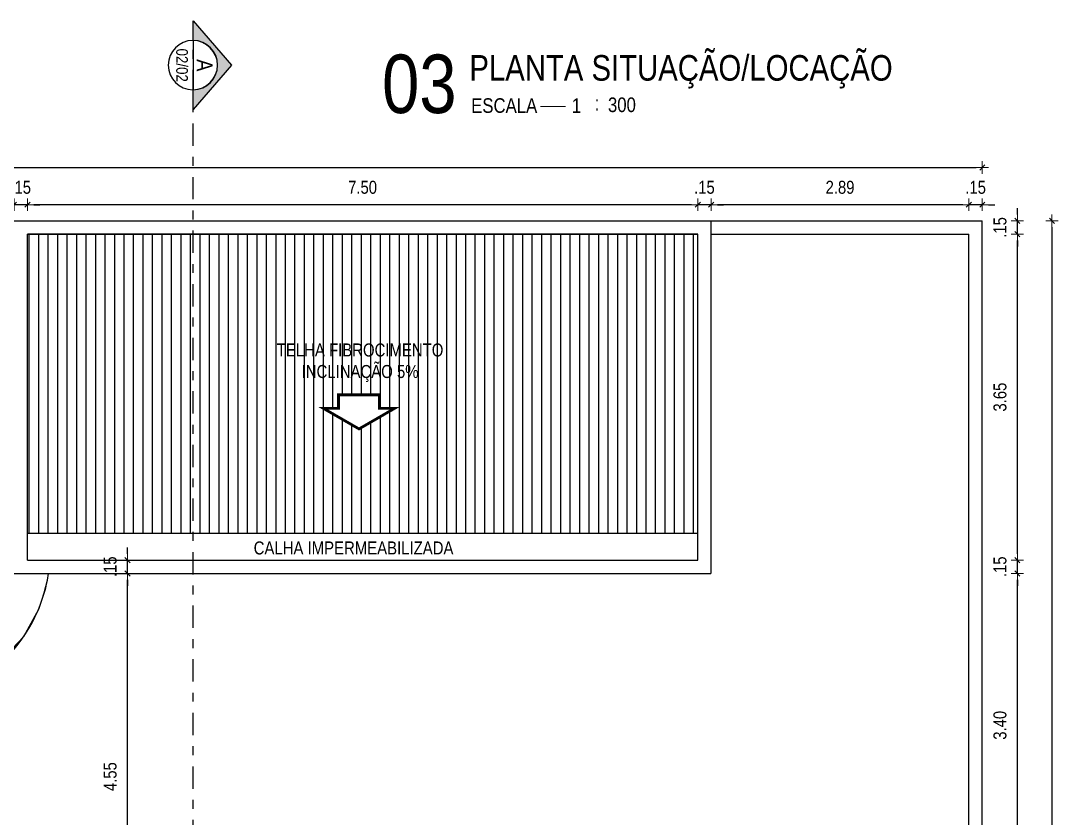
# Model space of a CAD drawing. Header units: millimetres. Extents: x 2718 to 3327, y 272 to 594.
# Drawn here: x 3043.21 to 3054.83, y 436.27 to 445.2 of the extents above; entities that cross this region are included whole.
import ezdxf
from ezdxf.enums import TextEntityAlignment as Align

# ---------------------------------------------------------------- set-up
doc = ezdxf.new("R2010")
doc.units = ezdxf.units.MM
doc.header["$MEASUREMENT"] = 0
doc.linetypes.add('DASHDOT2', pattern=[0.5, 0.25, -0.125, 0, -0.125])
doc.linetypes.add('HIDDEN2', pattern=[0.1875, 0.125, -0.0625])
doc.layers.get('0').update_dxf_attribs({"linetype": 'CONTINUOUS'})
doc.layers.get('DEFPOINTS').update_dxf_attribs({"linetype": 'CONTINUOUS'})
for name, color, linetype in [('AR-TXT', 2, 'CONTINUOUS'), ('COTA', 7, 'CONTINUOUS'), ('E-txt-g', 3, 'CONTINUOUS'), ('E-TXT-Y', 2, 'CONTINUOUS'), ('LAYER7', 4, 'CONTINUOUS')]:
    doc.layers.add(name, color=color, linetype=linetype)
for name, color, linetype, lineweight in [('E-Lay-9', 9, 'CONTINUOUS', 9), ('E-Pen-C', 4, 'CONTINUOUS', 15), ('E-Pen-G', 3, 'CONTINUOUS', 30), ('E-Txt-W', 7, 'CONTINUOUS', 20)]:
    doc.layers.add(name, color=color, linetype=linetype, lineweight=lineweight)
doc.styles.add('F2', font='ARIALN.TTF')
doc.styles.add('REG60', font='romans.shx', dxfattribs={"width": 0.8, "height": 0.15})
doc.styles.add('REG80', font='romans.shx', dxfattribs={"width": 0.8, "height": 0.2})
doc.styles.add('SWIS 721 CN BT', font='swissc.ttf')
doc.dimstyles.new('DIMENSION-1', dxfattribs={"dimtxt": 0.145, "dimasz": 0.07, "dimexe": 1, "dimexo": 0, "dimgap": 0.12, "dimtad": 1, "dimzin": 7, "dimdsep": 46, "dimtxsty": 'F2', "dimblk1": 'TRACO', "dimblk2": 'TRACO', "dimsah": 1, "dimcen": 1, "dimse1": 1, "dimse2": 1, "dimclrd": 4, "dimclre": 256, "dimclrt": 4, "dimadec": 8, "dimazin": 0, "dimtfac": 1, "dimtix": 1, "dimtmove": 2, "dimatfit": 3, "dimldrblk": 'TRACO', "dimfxl": 1, "dimtolj": 1, "dimtzin": 0, "dimarcsym": 0})

# ---------------------------------------------------------------- blocks, each defined once
blk = doc.blocks.new('IND_DES')
at = {"layer": 'E-Txt-W', "color": 7}
blk.add_line((0.0269, -0.2428), (0.1984, -0.2428), dxfattribs=at)
at = {"layer": 'E-txt-g', "color": 7, "style": 'F2'}
for s, p in [('ESCALA', (-0.4463, -0.2864)), ('1', (0.2426, -0.2864)), (':', (0.3988, -0.2706))]:
    blk.add_text(s, height=0.1, dxfattribs=at).set_placement(p)
blk.add_attdef('ESCALA', (0.4897, -0.2812), '', height=0.1, dxfattribs=at)
at = {"layer": 'E-Txt-W', "color": 6, "style": 'F2'}
blk.add_attdef('00', text='', height=0.4, dxfattribs=at).set_placement((-0.7083, -0.2881), align=Align.CENTER)
at = {"layer": 'E-TXT-Y', "color": 7, "style": 'F2'}
for tag, p in [('PROJETO', (-0.4563, 0.1829)), ('DESENHO', (-0.4582, -0.0658))]:
    blk.add_attdef(tag, p, '', height=0.175, dxfattribs=at)
blk = doc.blocks.new('Seta')
at = {"color": 2, "const_width": 2}
blk.add_lwpolyline([(10, 15), (10, 25.98), (25, 0), (10, -25.98), (10, -15), (0, -15), (0, 15)], close=True, dxfattribs=at)
blk = doc.blocks.new('TXT-AMB75')
at = {"layer": 'E-txt-g', "style": 'REG80', "width": 0.8, "flags": 8}
blk.add_attdef('TXT', text='', height=0.2, dxfattribs=at).set_placement((0.005, 0.296), align=Align.CENTER)
at = {"layer": 'E-Txt-W', "style": 'REG60', "width": 0.8, "flags": 8}
blk.add_attdef('TXT', text='', height=0.15, dxfattribs=at).set_placement((0.005, 0.027), align=Align.CENTER)
blk = doc.blocks.new('TRACO')
at = {"layer": 'E-Pen-C'}
for p, q in [((-1, 0), (1, 0)), ((0, 1), (0, -1))]:
    blk.add_line(p, q, dxfattribs=at)
at = {"layer": 'E-Pen-G'}
blk.add_line((-0.42, -0.42), (0.42, 0.42), dxfattribs=at)
blk = doc.blocks.new('*D535')
at = {"layer": 'COTA', "color": 4, "linetype": 'Continuous', "lineweight": -2, "transparency": 16777216}
blk.add_line((3054.369, 435.679), (3054.369, 438.939), dxfattribs=at)
at = {"layer": 'DEFPOINTS', "color": 0, "linetype": 'Continuous', "transparency": 16777216}
for p in [(3050.977, 439.009, -2.076), (3054.369, 439.009), (3050.977, 435.609, -1.83)]:
    blk.add_point(p, dxfattribs=at)
at = {"layer": 'COTA', "color": 4, "linetype": 'Continuous', "lineweight": -2, "transparency": 16777216, "xscale": 0.07, "yscale": 0.07, "zscale": 0.07}
for p, rotation in [((3054.369, 439.009), 90), ((3054.369, 435.609), 270)]:
    blk.add_blockref('TRACO', p, dxfattribs=dict(at, rotation=rotation))
at = {"layer": 'COTA', "color": 4, "linetype": 'Continuous', "transparency": 16777216, "insert": (3054.175, 437.309), "char_height": 0.145, "attachment_point": 5, "rotation": 90, "style": 'F2'}
blk.add_mtext('\\A1;3.40', dxfattribs=at)
blk = doc.blocks.new('*D536')
at = {"layer": 'COTA', "color": 4, "linetype": 'Continuous', "lineweight": -2, "transparency": 16777216}
for p, q in [((3054.369, 439.229), (3054.369, 439.299)), ((3054.369, 439.009), (3054.369, 439.159)), ((3054.369, 438.939), (3054.369, 438.869))]:
    blk.add_line(p, q, dxfattribs=at)
at = {"layer": 'DEFPOINTS', "color": 0, "linetype": 'Continuous', "transparency": 16777216}
for p in [(3050.791, 439.159, -2.076), (3054.369, 439.159), (3050.977, 439.009, -2.076)]:
    blk.add_point(p, dxfattribs=at)
at = {"layer": 'COTA', "color": 4, "linetype": 'Continuous', "lineweight": -2, "transparency": 16777216, "xscale": 0.07, "yscale": 0.07, "zscale": 0.07}
for p, rotation in [((3054.369, 439.159), 270), ((3054.369, 439.009), 90)]:
    blk.add_blockref('TRACO', p, dxfattribs=dict(at, rotation=rotation))
at = {"layer": 'COTA', "color": 4, "linetype": 'Continuous', "transparency": 16777216, "insert": (3054.175, 439.084), "char_height": 0.145, "attachment_point": 5, "rotation": 90, "style": 'F2'}
blk.add_mtext('\\A1;.15', dxfattribs=at)
blk = doc.blocks.new('*D537')
at = {"layer": 'COTA', "color": 4, "linetype": 'Continuous', "lineweight": -2, "transparency": 16777216}
blk.add_line((3054.369, 439.229), (3054.369, 442.739), dxfattribs=at)
at = {"layer": 'DEFPOINTS', "color": 0, "linetype": 'Continuous', "transparency": 16777216}
for p in [(3050.941, 442.809, -1.83), (3054.369, 442.809), (3050.791, 439.159, -2.076)]:
    blk.add_point(p, dxfattribs=at)
at = {"layer": 'COTA', "color": 4, "linetype": 'Continuous', "lineweight": -2, "transparency": 16777216, "xscale": 0.07, "yscale": 0.07, "zscale": 0.07}
for p, rotation in [((3054.369, 442.809), 90), ((3054.369, 439.159), 270)]:
    blk.add_blockref('TRACO', p, dxfattribs=dict(at, rotation=rotation))
at = {"layer": 'COTA', "color": 4, "linetype": 'Continuous', "transparency": 16777216, "insert": (3054.175, 440.984), "char_height": 0.145, "attachment_point": 5, "rotation": 90, "style": 'F2'}
blk.add_mtext('\\A1;3.65', dxfattribs=at)
blk = doc.blocks.new('*D538')
at = {"layer": 'COTA', "color": 4, "linetype": 'Continuous', "lineweight": -2, "transparency": 16777216}
for p, q in [((3054.369, 443.029), (3054.369, 443.099)), ((3054.369, 442.809), (3054.369, 442.959)), ((3054.369, 442.739), (3054.369, 442.669))]:
    blk.add_line(p, q, dxfattribs=at)
at = {"layer": 'DEFPOINTS', "color": 0, "linetype": 'Continuous', "transparency": 16777216}
for p in [(3050.934, 442.959, -2.076), (3054.369, 442.959), (3050.941, 442.809, -1.83)]:
    blk.add_point(p, dxfattribs=at)
at = {"layer": 'COTA', "color": 4, "linetype": 'Continuous', "lineweight": -2, "transparency": 16777216, "xscale": 0.07, "yscale": 0.07, "zscale": 0.07}
for p, rotation in [((3054.369, 442.959), 270), ((3054.369, 442.809), 90)]:
    blk.add_blockref('TRACO', p, dxfattribs=dict(at, rotation=rotation))
at = {"layer": 'COTA', "color": 4, "linetype": 'Continuous', "transparency": 16777216, "insert": (3054.175, 442.884), "char_height": 0.145, "attachment_point": 5, "rotation": 90, "style": 'F2'}
blk.add_mtext('\\A1;.15', dxfattribs=at)
blk = doc.blocks.new('*D539')
at = {"layer": 'COTA', "color": 4, "linetype": 'Continuous', "lineweight": -2, "transparency": 16777216}
blk.add_line((3054.757, 442.889), (3054.757, 422.029), dxfattribs=at)
at = {"layer": 'DEFPOINTS', "color": 0, "linetype": 'Continuous', "transparency": 16777216}
for p in [(3053.977, 442.959, -1.83), (3053.977, 421.959, -1.83), (3054.757, 421.959)]:
    blk.add_point(p, dxfattribs=at)
at = {"layer": 'COTA', "color": 4, "linetype": 'Continuous', "lineweight": -2, "transparency": 16777216, "xscale": 0.07, "yscale": 0.07, "zscale": 0.07}
for p, rotation in [((3054.757, 442.959), 90), ((3054.757, 421.959), 270)]:
    blk.add_blockref('TRACO', p, dxfattribs=dict(at, rotation=rotation))
at = {"layer": 'COTA', "color": 4, "linetype": 'Continuous', "transparency": 16777216, "insert": (3054.563, 432.459), "char_height": 0.145, "attachment_point": 5, "rotation": 90, "style": 'F2'}
blk.add_mtext('\\A1;21.00', dxfattribs=at)
blk = doc.blocks.new('*D547')
at = {"layer": 'COTA', "color": 4, "linetype": 'Continuous', "lineweight": -2, "transparency": 16777216}
for p, q in [((3053.757, 443.139), (3053.687, 443.139)), ((3053.977, 443.139), (3053.827, 443.139)), ((3054.047, 443.139), (3054.117, 443.139))]:
    blk.add_line(p, q, dxfattribs=at)
at = {"layer": 'DEFPOINTS', "color": 0, "linetype": 'Continuous', "transparency": 16777216}
for p in [(3053.827, 443.139), (3053.977, 442.959, -1.83), (3053.827, 442.809, -1.83)]:
    blk.add_point(p, dxfattribs=at)
at = {"layer": 'COTA', "color": 4, "linetype": 'Continuous', "lineweight": -2, "transparency": 16777216, "xscale": 0.07, "yscale": 0.07, "zscale": 0.07}
blk.add_blockref('TRACO', (3053.827, 443.139), dxfattribs=at)
at = {"layer": 'COTA', "color": 4, "linetype": 'Continuous', "lineweight": -2, "transparency": 16777216, "xscale": 0.07, "yscale": 0.07, "zscale": 0.07, "rotation": 180}
blk.add_blockref('TRACO', (3053.977, 443.139), dxfattribs=at)
at = {"layer": 'COTA', "color": 4, "linetype": 'Continuous', "transparency": 16777216, "insert": (3053.902, 443.333), "char_height": 0.145, "attachment_point": 5, "style": 'F2'}
blk.add_mtext('\\A1;.15', dxfattribs=at)
blk = doc.blocks.new('*D548')
at = {"layer": 'COTA', "color": 4, "linetype": 'Continuous', "lineweight": -2, "transparency": 16777216}
blk.add_line((3053.757, 443.139), (3051.011, 443.139), dxfattribs=at)
at = {"layer": 'DEFPOINTS', "color": 0, "linetype": 'Continuous', "transparency": 16777216}
for p in [(3050.941, 443.139), (3050.941, 442.959, -2.076), (3053.827, 442.809, -1.83)]:
    blk.add_point(p, dxfattribs=at)
at = {"layer": 'COTA', "color": 4, "linetype": 'Continuous', "lineweight": -2, "transparency": 16777216, "xscale": 0.07, "yscale": 0.07, "zscale": 0.07, "rotation": 180}
blk.add_blockref('TRACO', (3050.941, 443.139), dxfattribs=at)
at = {"layer": 'COTA', "color": 4, "linetype": 'Continuous', "lineweight": -2, "transparency": 16777216, "xscale": 0.07, "yscale": 0.07, "zscale": 0.07}
blk.add_blockref('TRACO', (3053.827, 443.139), dxfattribs=at)
at = {"layer": 'COTA', "color": 4, "linetype": 'Continuous', "transparency": 16777216, "insert": (3052.384, 443.333), "char_height": 0.145, "attachment_point": 5, "style": 'F2'}
blk.add_mtext('\\A1;2.89', dxfattribs=at)
blk = doc.blocks.new('*D549')
at = {"layer": 'COTA', "color": 4, "linetype": 'Continuous', "lineweight": -2, "transparency": 16777216}
for p, q in [((3050.721, 443.139), (3050.651, 443.139)), ((3050.941, 443.139), (3050.791, 443.139)), ((3051.011, 443.139), (3051.081, 443.139))]:
    blk.add_line(p, q, dxfattribs=at)
at = {"layer": 'DEFPOINTS', "color": 0, "linetype": 'Continuous', "transparency": 16777216}
for p in [(3050.791, 443.139), (3050.941, 442.959, -2.076), (3050.791, 442.809, -1.83)]:
    blk.add_point(p, dxfattribs=at)
at = {"layer": 'COTA', "color": 4, "linetype": 'Continuous', "lineweight": -2, "transparency": 16777216, "xscale": 0.07, "yscale": 0.07, "zscale": 0.07}
blk.add_blockref('TRACO', (3050.791, 443.139), dxfattribs=at)
at = {"layer": 'COTA', "color": 4, "linetype": 'Continuous', "lineweight": -2, "transparency": 16777216, "xscale": 0.07, "yscale": 0.07, "zscale": 0.07, "rotation": 180}
blk.add_blockref('TRACO', (3050.941, 443.139), dxfattribs=at)
at = {"layer": 'COTA', "color": 4, "linetype": 'Continuous', "transparency": 16777216, "insert": (3050.866, 443.333), "char_height": 0.145, "attachment_point": 5, "style": 'F2'}
blk.add_mtext('\\A1;.15', dxfattribs=at)
blk = doc.blocks.new('*D550')
at = {"layer": 'COTA', "color": 4, "linetype": 'Continuous', "lineweight": -2, "transparency": 16777216}
blk.add_line((3050.721, 443.139), (3043.357, 443.139), dxfattribs=at)
at = {"layer": 'DEFPOINTS', "color": 0, "linetype": 'Continuous', "transparency": 16777216}
for p in [(3043.287, 443.139), (3043.287, 442.809, -2.076), (3050.791, 442.809, -1.83)]:
    blk.add_point(p, dxfattribs=at)
at = {"layer": 'COTA', "color": 4, "linetype": 'Continuous', "lineweight": -2, "transparency": 16777216, "xscale": 0.07, "yscale": 0.07, "zscale": 0.07, "rotation": 180}
blk.add_blockref('TRACO', (3043.287, 443.139), dxfattribs=at)
at = {"layer": 'COTA', "color": 4, "linetype": 'Continuous', "lineweight": -2, "transparency": 16777216, "xscale": 0.07, "yscale": 0.07, "zscale": 0.07}
blk.add_blockref('TRACO', (3050.791, 443.139), dxfattribs=at)
at = {"layer": 'COTA', "color": 4, "linetype": 'Continuous', "transparency": 16777216, "insert": (3047.039, 443.333), "char_height": 0.145, "attachment_point": 5, "style": 'F2'}
blk.add_mtext('\\A1;7.50', dxfattribs=at)
blk = doc.blocks.new('*D551')
at = {"layer": 'COTA', "color": 4, "linetype": 'Continuous', "lineweight": -2, "transparency": 16777216}
for p, q in [((3043.067, 443.139), (3042.997, 443.139)), ((3043.287, 443.139), (3043.137, 443.139)), ((3043.357, 443.139), (3043.427, 443.139))]:
    blk.add_line(p, q, dxfattribs=at)
at = {"layer": 'DEFPOINTS', "color": 0, "linetype": 'Continuous', "transparency": 16777216}
for p in [(3043.137, 443.139), (3043.137, 442.959, -1.83), (3043.287, 442.809, -2.076)]:
    blk.add_point(p, dxfattribs=at)
at = {"layer": 'COTA', "color": 4, "linetype": 'Continuous', "lineweight": -2, "transparency": 16777216, "xscale": 0.07, "yscale": 0.07, "zscale": 0.07}
blk.add_blockref('TRACO', (3043.137, 443.139), dxfattribs=at)
at = {"layer": 'COTA', "color": 4, "linetype": 'Continuous', "lineweight": -2, "transparency": 16777216, "xscale": 0.07, "yscale": 0.07, "zscale": 0.07, "rotation": 180}
blk.add_blockref('TRACO', (3043.287, 443.139), dxfattribs=at)
at = {"layer": 'COTA', "color": 4, "linetype": 'Continuous', "transparency": 16777216, "insert": (3043.212, 443.333), "char_height": 0.145, "attachment_point": 5, "style": 'F2'}
blk.add_mtext('\\A1;.15', dxfattribs=at)
blk = doc.blocks.new('*D563')
at = {"layer": 'COTA', "color": 4, "linetype": 'Continuous', "lineweight": -2, "transparency": 16777216}
blk.add_line((3044.407, 434.529), (3044.407, 438.939), dxfattribs=at)
at = {"layer": 'DEFPOINTS', "color": 0, "linetype": 'Continuous', "transparency": 16777216}
for p in [(3044.407, 439.009), (3044.481, 439.009, -2.076), (3044.481, 434.459, -1.83)]:
    blk.add_point(p, dxfattribs=at)
at = {"layer": 'COTA', "color": 4, "linetype": 'Continuous', "lineweight": -2, "transparency": 16777216, "xscale": 0.07, "yscale": 0.07, "zscale": 0.07}
for p, rotation in [((3044.407, 439.009), 90), ((3044.407, 434.459), 270)]:
    blk.add_blockref('TRACO', p, dxfattribs=dict(at, rotation=rotation))
at = {"layer": 'COTA', "color": 4, "linetype": 'Continuous', "transparency": 16777216, "insert": (3044.213, 436.734), "char_height": 0.145, "attachment_point": 5, "rotation": 90, "style": 'F2'}
blk.add_mtext('\\A1;4.55', dxfattribs=at)
blk = doc.blocks.new('*D564')
at = {"layer": 'COTA', "color": 4, "linetype": 'Continuous', "lineweight": -2, "transparency": 16777216}
for p, q in [((3044.407, 439.229), (3044.407, 439.299)), ((3044.407, 439.009), (3044.407, 439.159)), ((3044.407, 438.939), (3044.407, 438.869))]:
    blk.add_line(p, q, dxfattribs=at)
at = {"layer": 'DEFPOINTS', "color": 0, "linetype": 'Continuous', "transparency": 16777216}
for p in [(3044.407, 439.159), (3044.676, 439.159, -2.076), (3044.481, 439.009, -2.076)]:
    blk.add_point(p, dxfattribs=at)
at = {"layer": 'COTA', "color": 4, "linetype": 'Continuous', "lineweight": -2, "transparency": 16777216, "xscale": 0.07, "yscale": 0.07, "zscale": 0.07}
for p, rotation in [((3044.407, 439.159), 270), ((3044.407, 439.009), 90)]:
    blk.add_blockref('TRACO', p, dxfattribs=dict(at, rotation=rotation))
at = {"layer": 'COTA', "color": 4, "linetype": 'Continuous', "transparency": 16777216, "insert": (3044.213, 439.084), "char_height": 0.145, "attachment_point": 5, "rotation": 90, "style": 'F2'}
blk.add_mtext('\\A1;.15', dxfattribs=at)
blk = doc.blocks.new('CHAVE CORTE-100')
blk.add_hatch(color=8).paths.add_polyline_path([(-2.567, 0), (-2.86, 0), (-2.198, 0.571), (-1.536, 0), (-1.83, 0, 0.987177)])
at = {"color": 2}
blk.add_line((-1.83, 0), (-2.567, 0), dxfattribs=at)
blk.add_lwpolyline([(-1.83, 0.001), (-1.536, 0), (-2.198, 0.571), (-2.86, 0), (-2.567, 0, -0.985586)], format="xyb", close=True, dxfattribs=at)
blk.add_circle((-2.199, -0.005), 0.368, dxfattribs=at)
at = {"color": 2, "style": 'F2'}
for tag, height, p in [('A', 0.24, (-2.199, 0.171)), ('01-02', 0.2, (-2.199, -0.127))]:
    blk.add_attdef(tag, text='', height=height, dxfattribs=at).set_placement(p, align=Align.MIDDLE_CENTER)
blk = doc.blocks.new('*D565')
at = {"layer": 'COTA', "color": 4, "linetype": 'Continuous', "lineweight": -2, "transparency": 16777216}
blk.add_line((3031.547, 443.555), (3053.907, 443.555), dxfattribs=at)
at = {"layer": 'DEFPOINTS', "color": 0, "linetype": 'Continuous', "transparency": 16777216}
for p in [(3053.977, 443.555), (3031.477, 442.959), (3053.977, 442.959)]:
    blk.add_point(p, dxfattribs=at)
at = {"layer": 'COTA', "color": 4, "linetype": 'Continuous', "lineweight": -2, "transparency": 16777216, "xscale": 0.07, "yscale": 0.07, "zscale": 0.07, "rotation": 180}
blk.add_blockref('TRACO', (3031.477, 443.555), dxfattribs=at)
at = {"layer": 'COTA', "color": 4, "linetype": 'Continuous', "lineweight": -2, "transparency": 16777216, "xscale": 0.07, "yscale": 0.07, "zscale": 0.07}
blk.add_blockref('TRACO', (3053.977, 443.555), dxfattribs=at)
at = {"layer": 'COTA', "color": 4, "linetype": 'Continuous', "transparency": 16777216, "insert": (3042.727, 443.749), "char_height": 0.145, "attachment_point": 5, "style": 'F2'}
blk.add_mtext('\\A1;22.50', dxfattribs=at)

msp = doc.modelspace()

# ---------------------------------------------------------------- hatches: boundary and pattern name
at = {"layer": 'LAYER7', "linetype": 'Continuous'}
h = msp.add_hatch(dxfattribs=at)
h.set_pattern_fill('ANSI31', color=8, scale=0.85, angle=45, style=0)
h.set_pattern_definition([(90, (1536.04487, 303.36707), (-0.10625, 1e-17), [])])
h.paths.add_polyline_path([(3047.396, 440.858), (3046.999, 440.628), (3046.602, 440.858), (3046.77, 440.858), (3046.77, 441.01), (3047.228, 441.01), (3047.228, 440.858)], flags=16)
h.paths.add_polyline_path([(3046.256, 441.102), (3047.767, 441.102), (3047.767, 441.432), (3046.256, 441.432)], flags=24)
h.paths.add_polyline_path([(3046.041, 441.399), (3047.982, 441.399), (3047.982, 441.625), (3046.041, 441.625)], flags=24)
h.paths.add_polyline_path([(3050.791, 442.809), (3050.537, 442.809), (3050.537, 439.459), (3050.791, 439.459)])
h.paths.add_polyline_path([(3050.387, 442.809), (3043.687, 442.809), (3043.687, 439.559), (3050.387, 439.559)])
h.paths.add_polyline_path([(3043.537, 442.809), (3043.287, 442.809), (3043.287, 439.459), (3043.537, 439.459)])
h.paths.add_polyline_path([(3050.537, 442.809), (3050.387, 442.809), (3050.387, 439.559), (3043.687, 439.559), (3043.687, 442.809), (3043.537, 442.809), (3043.537, 439.459), (3050.537, 439.459)])

# ---------------------------------------------------------------- linework, layer by layer
at = {"color": 6}
for p, q in [((3050.941, 439.009, -0.247), (3050.941, 442.959, -0.247)), ((3050.791, 442.809, -0.247), (3043.287, 442.809, -0.247)), ((3043.287, 439.159, -0.247), (3043.287, 442.809, -0.247)), ((3050.791, 439.159, -0.247), (3050.791, 442.809, -0.247)), ((3043.287, 439.459, -0.247), (3050.791, 439.459, -0.247)), ((3043.287, 439.159, -0.247), (3050.791, 439.159, -0.247)), ((3043.137, 439.009, -0.247), (3050.937, 439.009, -0.247))]:
    msp.add_line(p, q, dxfattribs=at)
at = {"color": 8, "elevation": 0.79}
for points in [[(3043.5, 438.909), (3043.486, 438.829), (3043.41, 438.604), (3043.242, 438.299), (3042.865, 437.905), (3042.459, 437.679), (3042, 437.571), (3031.827, 437.567), (3031.827, 428.709)], [(3043.5, 438.909), (3043.486, 438.829), (3043.41, 438.604), (3043.242, 438.299), (3042.865, 437.905), (3042.459, 437.679), (3042, 437.571), (3032.623, 437.567)]]:
    msp.add_lwpolyline(points, dxfattribs=at)
at = {"color": 8}
msp.add_arc((3041.843, 439.262, -0.247), 1.699, 273.5687, 351.4223, dxfattribs=at)
at = {"layer": 'COTA', "color": 2, "linetype": 'DASHDOT2'}
msp.add_line((3045.143, 420.399), (3045.143, 445.199), dxfattribs=at)
at = {"layer": 'COTA', "color": 6, "linetype": 'Continuous'}
for p, q in [((3043.137, 442.959), (3050.941, 442.959, -0.247)), ((3043.287, 442.809), (3050.791, 442.809))]:
    msp.add_line(p, q, dxfattribs=at)
at = {"layer": 'COTA', "color": 7, "linetype": 'Continuous'}
for p, q in [((3050.941, 442.959, -0.247), (3053.977, 442.959)), ((3053.977, 421.959), (3053.977, 442.959)), ((3050.941, 442.809), (3053.827, 442.809)), ((3053.827, 422.109), (3053.827, 442.809))]:
    msp.add_line(p, q, dxfattribs=at)
at = {"layer": 'COTA', "color": 8, "linetype": 'HIDDEN2'}
msp.add_line((3043.687, 439.459, -0.247), (3050.387, 439.459, -0.247), dxfattribs=at)

# ---------------------------------------------------------------- block references
ref = msp.add_blockref('IND_DES', (3048.985, 444.636), dxfattribs=dict(xscale=1.636240131907927, yscale=1.636240131907927, zscale=1.636240131907927))
ref.add_attrib('00', '03', dxfattribs={"layer": 'E-Txt-W', "height": 0.6545, "style": 'F2'}).set_placement((3047.674, 444.165), align=Align.CENTER)
ref.add_attrib('DESENHO', 'PLANTA SITUAÇÃO/LOCAÇÃO', (3048.235, 444.528), dxfattribs={"layer": 'E-TXT-Y', "color": 2, "height": 0.28634, "style": 'F2'})
ref.add_attrib('ESCALA', '300', (3049.786, 444.176), dxfattribs={"layer": 'E-txt-g', "color": 7, "height": 0.1636, "style": 'F2'})
at = {"color": 6}
ref = msp.add_blockref('TXT-AMB75', (3047.008, 441.179, -0.01), dxfattribs=dict(at, xscale=0.7290000000000001, yscale=0.7290000000000001, zscale=0.7290000000000001))
ref.add_attrib('TXT', 'TELHA FIBROCIMENTO', dxfattribs={"layer": 'E-txt-g', "color": 7, "height": 0.1458, "style": 'F2'}).set_placement((3047.011, 441.439, -0.01), align=Align.CENTER)
ref.add_attrib('TXT', 'INCLINAÇÃO 5%', dxfattribs={"layer": 'E-Txt-W', "color": 7, "height": 0.1458, "style": 'F2'}).set_placement((3047.011, 441.198, -0.01), align=Align.CENTER)
ref = msp.add_blockref('TXT-AMB75', (3046.934, 438.962, -0.01), dxfattribs=dict(at, xscale=0.7290000000000001, yscale=0.7290000000000001, zscale=0.7290000000000001))
ref.add_attrib('TXT', 'CALHA IMPERMEABILIZADA', dxfattribs={"layer": 'E-txt-g', "color": 7, "height": 0.1458, "style": 'F2'}).set_placement((3046.938, 439.222, -0.01), align=Align.CENTER)
at = {"layer": 'AR-TXT'}
ref = msp.add_blockref('CHAVE CORTE-100', (3045.143, 446.351), dxfattribs=dict(at, xscale=-0.75, yscale=0.75, zscale=0.75, rotation=270))
ref.add_attrib('00', '02/02', dxfattribs={"layer": '0', "height": 0.13, "rotation": 270, "style": 'SWIS 721 CN BT'}).set_placement((3045.018, 444.701), align=Align.MIDDLE_CENTER)
ref.add_attrib('A', 'A', dxfattribs={"layer": '0', "height": 0.18, "rotation": 270, "style": 'SWIS 721 CN BT'}).set_placement((3045.271, 444.7), align=Align.MIDDLE_CENTER)
at = {"layer": 'E-Lay-9', "color": 6, "xscale": -0.01528799999998609, "yscale": 0.01528799999998609, "zscale": 0.01528799999998609, "rotation": 90}
msp.add_blockref('Seta', (3046.999, 441.01, -0.01), dxfattribs=at)

# ---------------------------------------------------------------- dimensions: what is measured, and where the dimension line sits
at = {"layer": 'COTA', "color": 7, "linetype": 'Continuous'}
for base, p1, p2, picture, middle in [((3053.977, 443.555), (3031.477, 442.959), (3053.977, 442.959), '*D565', (3042.727, 443.749)), ((3043.137, 443.139, 1.83), (3043.287, 442.809, -0.247), (3043.137, 442.959), '*D551', (3043.212, 443.333, 1.83)), ((3043.287, 443.139, 1.83), (3050.791, 442.809), (3043.287, 442.809, -0.247), '*D550', (3047.039, 443.333, 1.83)), ((3050.791, 443.139, 1.83), (3050.941, 442.959, -0.247), (3050.791, 442.809), '*D549', (3050.866, 443.333, 1.83)), ((3050.941, 443.139, 1.83), (3053.827, 442.809), (3050.941, 442.959, -0.247), '*D548', (3052.384, 443.333, 1.83)), ((3053.827, 443.139, 1.83), (3053.977, 442.959), (3053.827, 442.809), '*D547', (3053.902, 443.333, 1.83))]:
    dim = msp.add_linear_dim(base=base, p1=p1, p2=p2, dimstyle='DIMENSION-1', override={"dimadec": 0, "dimfxl": 0.06}, dxfattribs=at)
    dim.commit()
    dim.dimension.update_dxf_attribs({"geometry": picture, "text_midpoint": middle})
for base, p1, p2, picture, middle in [((3054.369, 442.959, 1.83), (3050.941, 442.809), (3050.934, 442.959, -0.246), '*D538', (3054.175, 442.884, 1.83)), ((3054.757, 421.959, 1.83), (3053.977, 442.959), (3053.977, 421.959), '*D539', (3054.563, 432.459, 1.83)), ((3054.369, 442.809, 1.83), (3050.791, 439.159, -0.247), (3050.941, 442.809), '*D537', (3054.175, 440.984, 1.83)), ((3044.407, 439.159, 1.83), (3044.481, 439.009, -0.247), (3044.676, 439.159, -0.247), '*D564', (3044.213, 439.084, 1.83)), ((3054.369, 439.159, 1.83), (3050.977, 439.009, -0.247), (3050.791, 439.159, -0.247), '*D536', (3054.175, 439.084, 1.83)), ((3044.407, 439.009, 1.83), (3044.481, 434.459), (3044.481, 439.009, -0.247), '*D563', (3044.213, 436.734, 1.83)), ((3054.369, 439.009, 1.83), (3050.977, 435.609), (3050.977, 439.009, -0.247), '*D535', (3054.175, 437.309, 1.83))]:
    dim = msp.add_linear_dim(base=base, p1=p1, p2=p2, angle=90, dimstyle='DIMENSION-1', override={"dimadec": 0, "dimfxl": 0.06}, dxfattribs=at)
    dim.commit()
    dim.dimension.update_dxf_attribs({"geometry": picture, "text_midpoint": middle})

doc.saveas('drawing.dxf')
